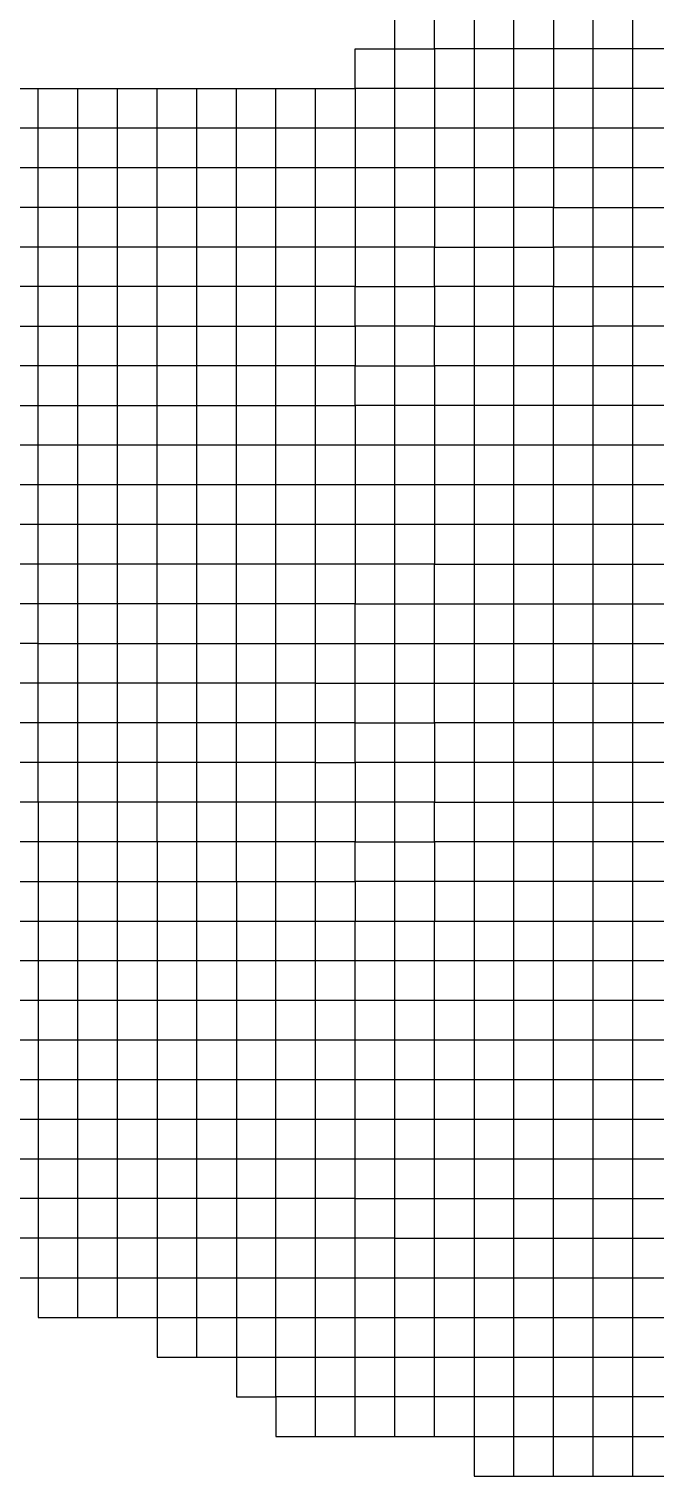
# Model space of a CAD drawing. Header units: millimetres. Extents: x 0 to 841, y 0 to 594.
# Drawn here: x 748.136 to 750.09, y 102.692 to 107.209 of the extents above; entities that cross this region are included whole.
import ezdxf
from ezdxf.enums import TextEntityAlignment as Align

# ---------------------------------------------------------------- set-up
doc = ezdxf.new("R2010")
doc.units = ezdxf.units.MM
doc.layers.add('TEXT', color=255, linetype='Continuous')
doc.styles.add('ECL', font='SIMFANG_2312.TTF', dxfattribs={"width": 0.7, "height": 3})

# ---------------------------------------------------------------- blocks, each defined once
blk = doc.blocks.new('*U34')
at = {"color": 15, "linetype": 'Continuous'}
for points in [[(-26.2515, -4.337), (-26.103, -4.337), (-25.9545, -4.337), (-25.806, -4.337), (-25.6575, -4.337), (-25.509, -4.337), (-25.3605, -4.337), (-25.212, -4.337), (-25.0635, -4.337), (-24.915, -4.337), (-24.7665, -4.337), (-24.618, -4.337), (-24.618, -4.1885), (-24.4695, -4.1885), (-24.321, -4.1885), (-24.1725, -4.1885), (-24.024, -4.1885), (-23.8755, -4.1885), (-23.727, -4.1885)], [(-26.2515, -5.228), (-26.103, -5.228), (-26.103, -5.3765), (-25.9545, -5.3765), (-25.806, -5.3765), (-25.6575, -5.3765), (-25.6575, -5.525), (-25.509, -5.525), (-25.3605, -5.525), (-25.3605, -5.6735), (-25.212, -5.6735), (-25.212, -5.822), (-25.0635, -5.822), (-24.915, -5.822), (-24.7665, -5.822), (-24.618, -5.822), (-24.4695, -5.822), (-24.321, -5.822), (-24.1725, -5.822), (-24.024, -5.822), (-23.8755, -5.822), (-23.727, -5.822)], [(-25.0635, -3.2975), (-25.212, -3.2975), (-25.3605, -3.2975), (-25.509, -3.2975), (-25.6575, -3.2975), (-25.806, -3.2975), (-25.9545, -3.2975), (-26.103, -3.2975), (-26.2515, -3.2975)], [(-24.915, -3.446), (-25.0635, -3.446), (-25.212, -3.446), (-25.3605, -3.446), (-25.509, -3.446), (-25.6575, -3.446), (-25.806, -3.446), (-25.9545, -3.446), (-26.103, -3.446), (-26.2515, -3.446)], [(-26.2515, -4.1885), (-26.103, -4.1885), (-25.9545, -4.1885), (-25.806, -4.1885), (-25.6575, -4.1885), (-25.509, -4.1885), (-25.3605, -4.1885), (-25.212, -4.1885), (-25.0635, -4.1885), (-24.915, -4.1885), (-24.7665, -4.1885), (-24.618, -4.1885), (-24.618, -4.04), (-24.4695, -4.04), (-24.321, -4.04), (-24.1725, -4.04), (-24.024, -4.04), (-23.8755, -4.04), (-23.727, -4.04)], [(-25.0635, -5.822), (-25.0635, -5.6735), (-25.0635, -5.525), (-25.0635, -5.3765), (-25.0635, -5.228), (-25.0635, -5.0795), (-25.0635, -4.931), (-25.0635, -4.7825), (-25.0635, -4.634), (-25.0635, -4.4855), (-25.0635, -4.337), (-25.0635, -4.1885), (-25.0635, -4.04), (-25.0635, -3.8915)], [(-24.915, -5.822), (-24.915, -5.6735), (-24.915, -5.525), (-24.915, -5.3765), (-24.915, -5.228), (-24.915, -5.0795), (-24.915, -4.931), (-24.915, -4.7825), (-24.915, -4.634), (-24.915, -4.4855), (-24.915, -4.337), (-24.915, -4.1885), (-24.915, -4.04), (-24.915, -3.8915)]]:
    blk.add_lwpolyline(points, dxfattribs=at)
at = {"color": 22, "linetype": 'Continuous'}
for points in [[(-24.915, -3.5945), (-25.0635, -3.5945), (-25.212, -3.5945), (-25.3605, -3.5945), (-25.509, -3.5945), (-25.6575, -3.5945), (-25.806, -3.5945), (-25.9545, -3.5945), (-26.103, -3.5945), (-26.2515, -3.5945)], [(-26.2515, -4.634), (-26.103, -4.634), (-25.9545, -4.634), (-25.806, -4.634), (-25.6575, -4.634), (-25.509, -4.634), (-25.3605, -4.634), (-25.212, -4.634), (-25.0635, -4.634), (-24.915, -4.634), (-24.7665, -4.634), (-24.618, -4.634), (-24.618, -4.4855), (-24.4695, -4.4855), (-24.321, -4.4855), (-24.1725, -4.4855), (-24.024, -4.4855), (-23.8755, -4.4855), (-23.727, -4.4855)], [(-26.2515, -4.4855), (-26.103, -4.4855), (-25.9545, -4.4855), (-25.806, -4.4855), (-25.6575, -4.4855), (-25.509, -4.4855), (-25.3605, -4.4855), (-25.212, -4.4855), (-25.0635, -4.4855), (-24.915, -4.4855), (-24.7665, -4.4855), (-24.618, -4.4855), (-24.618, -4.337), (-24.4695, -4.337), (-24.321, -4.337), (-24.1725, -4.337), (-24.024, -4.337), (-23.8755, -4.337), (-23.727, -4.337)], [(-23.8755, -4.931), (-23.727, -4.931)], [(-26.103, -3.446), (-26.103, -3.5945), (-26.103, -3.743), (-26.103, -3.8915), (-26.103, -4.04), (-26.103, -4.1885), (-26.103, -4.337), (-26.103, -4.4855), (-26.103, -4.634), (-26.103, -4.7825), (-26.103, -4.931), (-26.103, -5.0795), (-26.103, -5.228), (-25.9545, -5.228), (-25.806, -5.228), (-25.6575, -5.228), (-25.509, -5.228), (-25.3605, -5.228), (-25.212, -5.228), (-25.0635, -5.228), (-24.915, -5.228), (-24.7665, -5.228), (-24.618, -5.228), (-24.618, -5.0795), (-24.4695, -5.0795), (-24.321, -5.0795), (-24.1725, -5.0795), (-24.024, -5.0795), (-23.8755, -5.0795)], [(-24.024, -5.9705), (-24.024, -5.822), (-24.024, -5.6735), (-24.024, -5.525), (-24.024, -5.3765), (-24.024, -5.228), (-24.024, -5.0795), (-24.024, -4.931), (-24.024, -4.7825), (-24.024, -4.634), (-24.024, -4.4855), (-24.024, -4.337), (-24.024, -4.1885)]]:
    blk.add_lwpolyline(points, dxfattribs=at)
at = {"color": 34, "linetype": 'Continuous'}
for points in [[(-25.0635, -3.0005), (-25.212, -3.0005), (-25.3605, -3.0005), (-25.509, -3.0005), (-25.6575, -3.0005), (-25.806, -3.0005), (-25.9545, -3.0005), (-26.103, -3.0005), (-26.2515, -3.0005)], [(-24.1725, -0.476), (-24.1725, -0.6245), (-24.321, -0.6245), (-24.4695, -0.6245), (-24.618, -0.6245), (-24.618, -0.773), (-24.7665, -0.773), (-24.915, -0.773), (-24.915, -0.9215), (-25.0635, -0.9215), (-25.212, -0.9215), (-25.3605, -0.9215), (-25.509, -0.9215), (-25.6575, -0.9215), (-25.806, -0.9215), (-25.9545, -0.9215), (-26.103, -0.9215), (-26.2515, -0.9215)], [(-26.2515, -4.04), (-26.103, -4.04), (-25.9545, -4.04), (-25.806, -4.04), (-25.6575, -4.04), (-25.509, -4.04), (-25.3605, -4.04), (-25.212, -4.04), (-25.0635, -4.04), (-24.915, -4.04), (-24.7665, -4.04), (-24.618, -4.04), (-24.618, -3.8915), (-24.4695, -3.8915), (-24.321, -3.8915), (-24.1725, -3.8915), (-24.024, -3.8915), (-23.8755, -3.8915), (-23.727, -3.8915)]]:
    blk.add_lwpolyline(points, dxfattribs=at)
at = {"color": 77, "linetype": 'Continuous'}
for points in [[(-24.1725, -5.9705), (-24.1725, -5.822), (-24.1725, -5.6735), (-24.1725, -5.525), (-24.1725, -5.3765), (-24.1725, -5.228), (-24.1725, -5.0795), (-24.1725, -4.931), (-24.1725, -4.7825), (-24.1725, -4.634), (-24.1725, -4.4855), (-24.1725, -4.337), (-24.1725, -4.1885), (-24.1725, -4.04), (-24.1725, -3.8915), (-24.1725, -3.743), (-24.1725, -3.5945), (-24.1725, -3.446), (-24.1725, -3.2975), (-24.1725, -3.149), (-24.1725, -3.0005), (-24.1725, -2.852), (-24.1725, -2.7035), (-24.1725, -2.555), (-24.1725, -2.4065), (-24.1725, -2.258), (-24.1725, -2.1095), (-24.1725, -1.961), (-24.1725, -1.8125), (-24.1725, -1.664), (-24.024, -1.664), (-24.024, -1.5155), (-24.024, -1.367), (-24.024, -1.2185), (-24.024, -1.07), (-24.024, -0.9215), (-24.024, -0.773), (-24.024, -0.6245), (-24.024, -0.476)], [(-23.8755, -5.3765), (-23.8755, -5.228), (-23.8755, -5.0795), (-23.8755, -4.931), (-23.8755, -4.7825), (-23.8755, -4.634), (-23.8755, -4.4855), (-23.8755, -4.337), (-23.8755, -4.1885), (-23.8755, -4.04), (-23.8755, -3.8915), (-23.8755, -3.743), (-23.8755, -3.5945), (-23.8755, -3.446), (-23.8755, -3.2975), (-23.8755, -3.149), (-23.8755, -3.0005), (-23.8755, -2.852), (-23.8755, -2.7035), (-23.8755, -2.555), (-23.8755, -2.4065), (-23.8755, -2.258), (-23.8755, -2.1095), (-23.8755, -1.961), (-23.8755, -1.8125), (-23.8755, -1.664), (-23.8755, -1.5155), (-23.8755, -1.367), (-23.8755, -1.2185), (-23.8755, -1.07), (-23.8755, -0.9215), (-23.8755, -0.773), (-23.8755, -0.6245), (-23.8755, -0.476)]]:
    blk.add_lwpolyline(points, dxfattribs=at)
at = {"color": 97, "linetype": 'Continuous'}
blk.add_lwpolyline([(-24.321, -5.3765), (-24.321, -5.228), (-24.321, -5.0795), (-24.321, -4.931), (-24.321, -4.7825), (-24.321, -4.634), (-24.321, -4.4855), (-24.321, -4.337), (-24.321, -4.1885), (-24.321, -4.04), (-24.321, -3.8915), (-24.321, -3.743), (-24.321, -3.5945), (-24.321, -3.446), (-24.321, -3.2975), (-24.321, -3.149), (-24.321, -3.0005), (-24.321, -2.852), (-24.321, -2.7035), (-24.321, -2.555), (-24.321, -2.4065), (-24.321, -2.258), (-24.321, -2.1095), (-24.321, -1.961), (-24.321, -1.8125), (-24.321, -1.664), (-24.321, -1.5155), (-24.321, -1.367), (-24.321, -1.2185), (-24.321, -1.07), (-24.321, -0.9215), (-24.321, -0.773), (-24.321, -0.6245), (-24.321, -0.476)], dxfattribs=at)
at = {"color": 47, "linetype": 'Continuous'}
blk.add_lwpolyline([(-24.4695, -0.476), (-24.4695, -0.6245), (-24.4695, -0.773), (-24.4695, -0.9215), (-24.4695, -1.07), (-24.4695, -1.2185), (-24.4695, -1.367), (-24.4695, -1.5155), (-24.4695, -1.664), (-24.4695, -1.8125), (-24.4695, -1.961), (-24.4695, -2.1095), (-24.4695, -2.258), (-24.4695, -2.4065), (-24.4695, -2.555), (-24.4695, -2.7035), (-24.4695, -2.852), (-24.4695, -3.0005), (-24.4695, -3.149), (-24.4695, -3.2975), (-24.4695, -3.446), (-24.4695, -3.5945), (-24.4695, -3.743), (-24.4695, -3.8915), (-24.4695, -4.04), (-24.4695, -4.1885), (-24.4695, -4.337), (-24.4695, -4.4855), (-24.4695, -4.634), (-24.4695, -4.7825), (-24.4695, -4.931), (-24.4695, -5.0795), (-24.4695, -5.228), (-24.4695, -5.3765), (-24.4695, -5.525), (-24.4695, -5.6735), (-24.4695, -5.822), (-24.4695, -5.9705), (-24.321, -5.9705), (-24.1725, -5.9705), (-24.024, -5.9705), (-23.8755, -5.9705), (-23.727, -5.9705)], dxfattribs=at)
at = {"color": 87, "linetype": 'Continuous'}
blk.add_lwpolyline([(-24.7665, -5.822), (-24.7665, -5.6735), (-24.7665, -5.525), (-24.7665, -5.3765), (-24.7665, -5.228), (-24.7665, -5.0795), (-24.7665, -4.931), (-24.7665, -4.7825), (-24.7665, -4.634), (-24.7665, -4.4855), (-24.7665, -4.337), (-24.7665, -4.1885), (-24.7665, -4.04), (-24.7665, -3.8915), (-24.7665, -3.743), (-24.7665, -3.5945), (-24.7665, -3.446), (-24.7665, -3.2975), (-24.7665, -3.149), (-24.7665, -3.0005), (-24.7665, -2.852), (-24.7665, -2.7035), (-24.7665, -2.555), (-24.7665, -2.4065), (-24.7665, -2.258), (-24.7665, -2.1095), (-24.7665, -1.961), (-24.7665, -1.8125), (-24.7665, -1.664), (-24.7665, -1.5155), (-24.7665, -1.367), (-24.7665, -1.2185), (-24.7665, -1.07), (-24.7665, -0.9215), (-24.7665, -0.773), (-24.7665, -0.6245), (-24.7665, -0.476)], dxfattribs=at)
at = {"color": 57, "linetype": 'Continuous'}
for points in [[(-23.727, -0.6245), (-23.8755, -0.6245), (-24.024, -0.6245), (-24.1725, -0.6245), (-24.1725, -0.773), (-24.321, -0.773), (-24.4695, -0.773), (-24.618, -0.773), (-24.618, -0.9215), (-24.7665, -0.9215), (-24.915, -0.9215), (-24.915, -1.07), (-25.0635, -1.07), (-25.212, -1.07), (-25.3605, -1.07), (-25.509, -1.07), (-25.6575, -1.07), (-25.806, -1.07), (-25.9545, -1.07), (-26.103, -1.07), (-26.2515, -1.07)], [(-24.915, -0.773), (-24.915, -0.6245), (-24.7665, -0.6245), (-24.618, -0.6245), (-24.618, -0.476)]]:
    blk.add_lwpolyline(points, dxfattribs=at)
at = {"color": 91, "linetype": 'Continuous'}
blk.add_lwpolyline([(-28.479, -0.773), (-24.915, -0.773)], dxfattribs=at)
at = {"color": 94, "linetype": 'Continuous'}
for points in [[(-23.727, -0.773), (-23.8755, -0.773), (-24.024, -0.773), (-24.1725, -0.773), (-24.1725, -0.9215), (-24.321, -0.9215), (-24.4695, -0.9215), (-24.618, -0.9215), (-24.618, -1.07), (-24.7665, -1.07), (-24.915, -1.07), (-24.915, -1.2185), (-25.0635, -1.2185), (-25.212, -1.2185), (-25.3605, -1.2185), (-25.509, -1.2185), (-25.6575, -1.2185), (-25.806, -1.2185), (-25.9545, -1.2185), (-26.103, -1.2185), (-26.2515, -1.2185)], [(-23.727, -0.9215), (-23.8755, -0.9215), (-24.024, -0.9215), (-24.1725, -0.9215), (-24.1725, -1.07), (-24.321, -1.07), (-24.4695, -1.07), (-24.618, -1.07), (-24.618, -1.2185), (-24.7665, -1.2185), (-24.915, -1.2185), (-24.915, -1.367), (-25.0635, -1.367), (-25.212, -1.367), (-25.3605, -1.367), (-25.509, -1.367), (-25.6575, -1.367), (-25.806, -1.367), (-25.9545, -1.367), (-26.103, -1.367), (-26.2515, -1.367)], [(-26.2515, -1.664), (-26.103, -1.664), (-25.9545, -1.664), (-25.806, -1.664), (-25.6575, -1.664), (-25.509, -1.664), (-25.3605, -1.664), (-25.212, -1.664), (-25.0635, -1.664), (-24.915, -1.664), (-24.915, -1.5155), (-24.7665, -1.5155), (-24.618, -1.5155), (-24.618, -1.367), (-24.4695, -1.367), (-24.321, -1.367), (-24.1725, -1.367), (-24.1725, -1.2185), (-24.024, -1.2185), (-23.8755, -1.2185), (-23.727, -1.2185)], [(-23.727, -1.07), (-23.8755, -1.07), (-24.024, -1.07), (-24.1725, -1.07), (-24.1725, -1.2185), (-24.321, -1.2185), (-24.4695, -1.2185), (-24.618, -1.2185), (-24.618, -1.367), (-24.7665, -1.367), (-24.915, -1.367), (-24.915, -1.5155), (-25.0635, -1.5155), (-25.212, -1.5155), (-25.3605, -1.5155), (-25.509, -1.5155), (-25.6575, -1.5155), (-25.806, -1.5155), (-25.9545, -1.5155), (-26.103, -1.5155), (-26.2515, -1.5155)], [(-23.727, -1.367), (-23.8755, -1.367), (-24.024, -1.367), (-24.1725, -1.367), (-24.1725, -1.5155), (-24.321, -1.5155), (-24.4695, -1.5155), (-24.618, -1.5155), (-24.618, -1.664), (-24.7665, -1.664), (-24.915, -1.664), (-24.915, -1.8125), (-25.0635, -1.8125), (-25.212, -1.8125), (-25.3605, -1.8125), (-25.509, -1.8125), (-25.6575, -1.8125), (-25.806, -1.8125), (-25.9545, -1.8125), (-26.103, -1.8125), (-26.2515, -1.8125)], [(-23.727, -1.8125), (-23.8755, -1.8125), (-24.024, -1.8125), (-24.1725, -1.8125), (-24.321, -1.8125), (-24.4695, -1.8125), (-24.618, -1.8125), (-24.618, -1.961), (-24.7665, -1.961), (-24.915, -1.961), (-24.915, -2.1095), (-25.0635, -2.1095), (-25.212, -2.1095), (-25.3605, -2.1095), (-25.509, -2.1095), (-25.6575, -2.1095), (-25.806, -2.1095), (-25.9545, -2.1095), (-26.103, -2.1095), (-26.2515, -2.1095)], [(-23.727, -1.961), (-23.8755, -1.961), (-24.024, -1.961), (-24.1725, -1.961), (-24.321, -1.961), (-24.4695, -1.961), (-24.618, -1.961), (-24.618, -2.1095), (-24.7665, -2.1095), (-24.915, -2.1095), (-24.915, -2.258), (-25.0635, -2.258), (-25.212, -2.258), (-25.3605, -2.258), (-25.509, -2.258), (-25.6575, -2.258), (-25.806, -2.258), (-25.9545, -2.258), (-26.103, -2.258), (-26.2515, -2.258)]]:
    blk.add_lwpolyline(points, dxfattribs=at)
at = {"color": 37, "linetype": 'Continuous'}
blk.add_lwpolyline([(-26.2515, -4.7825), (-26.103, -4.7825), (-25.9545, -4.7825), (-25.806, -4.7825), (-25.6575, -4.7825), (-25.509, -4.7825), (-25.3605, -4.7825), (-25.212, -4.7825), (-25.0635, -4.7825), (-24.915, -4.7825), (-24.7665, -4.7825), (-24.618, -4.7825), (-24.618, -4.634), (-24.4695, -4.634), (-24.321, -4.634), (-24.1725, -4.634), (-24.024, -4.634), (-23.8755, -4.634), (-23.727, -4.634), (-23.5785, -4.634)], dxfattribs=at)
at = {"color": 92, "linetype": 'Continuous'}
for points in [[(-26.103, -2.852), (-25.9545, -2.852), (-25.806, -2.852), (-25.6575, -2.852), (-25.509, -2.852), (-25.3605, -2.852), (-25.212, -2.852), (-25.0635, -2.852), (-24.915, -2.852), (-24.915, -2.7035), (-24.7665, -2.7035), (-24.618, -2.7035), (-24.618, -2.555), (-24.4695, -2.555), (-24.321, -2.555), (-24.1725, -2.555), (-24.024, -2.555), (-23.8755, -2.555), (-23.727, -2.555)], [(-25.0635, -3.0005), (-24.915, -3.0005), (-24.915, -2.852), (-24.7665, -2.852), (-24.618, -2.852), (-24.618, -2.7035), (-24.4695, -2.7035), (-24.321, -2.7035), (-24.1725, -2.7035), (-24.024, -2.7035), (-23.8755, -2.7035), (-23.727, -2.7035)], [(-25.0635, -3.2975), (-24.915, -3.2975), (-24.915, -3.149), (-24.7665, -3.149), (-24.618, -3.149), (-24.618, -3.0005), (-24.4695, -3.0005), (-24.321, -3.0005), (-24.1725, -3.0005), (-24.024, -3.0005), (-23.8755, -3.0005), (-23.727, -3.0005)], [(-24.915, -3.149), (-24.915, -3.0005), (-24.7665, -3.0005), (-24.618, -3.0005), (-24.618, -2.852), (-24.4695, -2.852), (-24.321, -2.852), (-24.1725, -2.852), (-24.024, -2.852), (-23.8755, -2.852), (-23.727, -2.852)], [(-23.727, -2.1095), (-23.8755, -2.1095), (-24.024, -2.1095), (-24.1725, -2.1095), (-24.321, -2.1095), (-24.4695, -2.1095), (-24.618, -2.1095), (-24.618, -2.258), (-24.7665, -2.258), (-24.915, -2.258), (-24.915, -2.4065), (-25.0635, -2.4065), (-25.212, -2.4065), (-25.3605, -2.4065), (-25.509, -2.4065), (-25.6575, -2.4065), (-25.806, -2.4065), (-25.9545, -2.4065), (-26.103, -2.4065), (-26.2515, -2.4065)], [(-23.727, -2.258), (-23.8755, -2.258), (-24.024, -2.258), (-24.1725, -2.258), (-24.321, -2.258), (-24.4695, -2.258), (-24.618, -2.258), (-24.618, -2.4065), (-24.7665, -2.4065), (-24.915, -2.4065), (-24.915, -2.555), (-25.0635, -2.555), (-25.212, -2.555), (-25.3605, -2.555), (-25.509, -2.555), (-25.6575, -2.555), (-25.806, -2.555), (-25.9545, -2.555), (-26.103, -2.555), (-26.2515, -2.555)], [(-23.727, -2.4065), (-23.8755, -2.4065), (-24.024, -2.4065), (-24.1725, -2.4065), (-24.321, -2.4065), (-24.4695, -2.4065), (-24.618, -2.4065), (-24.618, -2.555), (-24.7665, -2.555), (-24.915, -2.555), (-24.915, -2.7035), (-25.0635, -2.7035), (-25.212, -2.7035), (-25.3605, -2.7035), (-25.509, -2.7035), (-25.6575, -2.7035), (-25.806, -2.7035), (-25.9545, -2.7035), (-26.103, -2.7035), (-26.2515, -2.7035)], [(-23.727, -3.149), (-23.8755, -3.149), (-24.024, -3.149), (-24.1725, -3.149), (-24.321, -3.149), (-24.4695, -3.149), (-24.618, -3.149), (-24.618, -3.2975), (-24.7665, -3.2975), (-24.915, -3.2975), (-24.915, -3.446)], [(-24.915, -3.743), (-24.915, -3.5945), (-24.7665, -3.5945), (-24.618, -3.5945), (-24.618, -3.446), (-24.4695, -3.446), (-24.321, -3.446), (-24.1725, -3.446), (-24.024, -3.446), (-23.8755, -3.446), (-23.727, -3.446)], [(-23.727, -3.2975), (-23.8755, -3.2975), (-24.024, -3.2975), (-24.1725, -3.2975), (-24.321, -3.2975), (-24.4695, -3.2975), (-24.618, -3.2975), (-24.618, -3.446), (-24.7665, -3.446), (-24.915, -3.446), (-24.915, -3.5945)]]:
    blk.add_lwpolyline(points, dxfattribs=at)
at = {"color": 82, "linetype": 'Continuous'}
for points in [[(-26.103, -3.446), (-26.103, -3.2975), (-26.103, -3.149), (-26.103, -3.0005), (-26.103, -2.852), (-26.103, -2.7035), (-26.103, -2.555), (-26.103, -2.4065), (-26.103, -2.258), (-26.103, -2.1095), (-26.103, -1.961), (-26.103, -1.8125), (-26.103, -1.664), (-26.103, -1.5155), (-26.103, -1.367), (-26.103, -1.2185), (-26.103, -1.07), (-26.103, -0.9215), (-26.103, -0.773)], [(-25.9545, -3.446), (-25.9545, -3.2975), (-25.9545, -3.149), (-25.9545, -3.0005), (-25.9545, -2.852), (-25.9545, -2.7035), (-25.9545, -2.555), (-25.9545, -2.4065), (-25.9545, -2.258), (-25.9545, -2.1095), (-25.9545, -1.961), (-25.9545, -1.8125), (-25.9545, -1.664), (-25.9545, -1.5155), (-25.9545, -1.367), (-25.9545, -1.2185), (-25.9545, -1.07), (-25.9545, -0.9215), (-25.9545, -0.773)], [(-25.806, -3.446), (-25.806, -3.2975), (-25.806, -3.149), (-25.806, -3.0005), (-25.806, -2.852), (-25.806, -2.7035), (-25.806, -2.555), (-25.806, -2.4065), (-25.806, -2.258), (-25.806, -2.1095), (-25.806, -1.961), (-25.806, -1.8125), (-25.806, -1.664), (-25.806, -1.5155), (-25.806, -1.367), (-25.806, -1.2185), (-25.806, -1.07), (-25.806, -0.9215), (-25.806, -0.773)], [(-25.6575, -3.5945), (-25.6575, -3.446), (-25.6575, -3.2975), (-25.6575, -3.149), (-25.6575, -3.0005), (-25.6575, -2.852), (-25.6575, -2.7035), (-25.6575, -2.555), (-25.6575, -2.4065), (-25.6575, -2.258), (-25.6575, -2.1095), (-25.6575, -1.961), (-25.6575, -1.8125), (-25.6575, -1.664), (-25.6575, -1.5155), (-25.6575, -1.367), (-25.6575, -1.2185), (-25.6575, -1.07), (-25.6575, -0.9215), (-25.6575, -0.773)], [(-25.509, -3.5945), (-25.509, -3.446), (-25.509, -3.2975), (-25.509, -3.149), (-25.509, -3.0005), (-25.509, -2.852), (-25.509, -2.7035), (-25.509, -2.555), (-25.509, -2.4065), (-25.509, -2.258), (-25.509, -2.1095), (-25.509, -1.961), (-25.509, -1.8125), (-25.509, -1.664), (-25.509, -1.5155), (-25.509, -1.367), (-25.509, -1.2185), (-25.509, -1.07), (-25.509, -0.9215), (-25.509, -0.773)], [(-25.3605, -3.743), (-25.3605, -3.5945), (-25.3605, -3.446), (-25.3605, -3.2975), (-25.3605, -3.149), (-25.3605, -3.0005), (-25.3605, -2.852), (-25.3605, -2.7035), (-25.3605, -2.555), (-25.3605, -2.4065), (-25.3605, -2.258), (-25.3605, -2.1095), (-25.3605, -1.961), (-25.3605, -1.8125), (-25.3605, -1.664), (-25.3605, -1.5155), (-25.3605, -1.367), (-25.3605, -1.2185), (-25.3605, -1.07), (-25.3605, -0.9215), (-25.3605, -0.773)], [(-25.212, -3.743), (-25.212, -3.5945), (-25.212, -3.446), (-25.212, -3.2975), (-25.212, -3.149), (-25.212, -3.0005), (-25.212, -2.852), (-25.212, -2.7035), (-25.212, -2.555), (-25.212, -2.4065), (-25.212, -2.258), (-25.212, -2.1095), (-25.212, -1.961), (-25.212, -1.8125), (-25.212, -1.664), (-25.212, -1.5155), (-25.212, -1.367), (-25.212, -1.2185), (-25.212, -1.07), (-25.212, -0.9215), (-25.212, -0.773)], [(-24.024, -4.1885), (-24.024, -4.04), (-24.024, -3.8915), (-24.024, -3.743), (-24.024, -3.5945), (-24.024, -3.446), (-24.024, -3.2975), (-24.024, -3.149), (-24.024, -3.0005), (-24.024, -2.852), (-24.024, -2.7035), (-24.024, -2.555), (-24.024, -2.4065), (-24.024, -2.258), (-24.024, -2.1095), (-24.024, -1.961), (-24.024, -1.8125), (-24.024, -1.664)]]:
    blk.add_lwpolyline(points, dxfattribs=at)
at = {"color": 84, "linetype": 'Continuous'}
for points in [[(-25.0635, -3.8915), (-25.0635, -3.743), (-25.0635, -3.5945), (-25.0635, -3.446), (-25.0635, -3.2975), (-25.0635, -3.149), (-25.0635, -3.0005), (-25.0635, -2.852), (-25.0635, -2.7035), (-25.0635, -2.555), (-25.0635, -2.4065), (-25.0635, -2.258), (-25.0635, -2.1095), (-25.0635, -1.961), (-25.0635, -1.8125), (-25.0635, -1.664), (-25.0635, -1.5155), (-25.0635, -1.367), (-25.0635, -1.2185), (-25.0635, -1.07), (-25.0635, -0.9215), (-25.0635, -0.773)], [(-23.727, -1.664), (-23.8755, -1.664), (-24.024, -1.664)], [(-23.727, -3.5945), (-23.8755, -3.5945), (-24.024, -3.5945), (-24.1725, -3.5945), (-24.321, -3.5945), (-24.4695, -3.5945), (-24.618, -3.5945), (-24.618, -3.743), (-24.7665, -3.743), (-24.915, -3.743), (-24.915, -3.8915)], [(-23.727, -3.743), (-23.8755, -3.743), (-24.024, -3.743), (-24.1725, -3.743), (-24.321, -3.743), (-24.4695, -3.743), (-24.618, -3.743), (-24.618, -3.8915)]]:
    blk.add_lwpolyline(points, dxfattribs=at)
at = {"color": 64, "linetype": 'Continuous'}
blk.add_lwpolyline([(-26.2515, -1.961), (-26.103, -1.961), (-25.9545, -1.961), (-25.806, -1.961), (-25.6575, -1.961), (-25.509, -1.961), (-25.3605, -1.961), (-25.212, -1.961), (-25.0635, -1.961), (-24.915, -1.961), (-24.915, -1.8125), (-24.7665, -1.8125), (-24.618, -1.8125), (-24.618, -1.664), (-24.4695, -1.664), (-24.321, -1.664), (-24.1725, -1.664), (-24.1725, -1.5155), (-24.024, -1.5155), (-23.8755, -1.5155), (-23.727, -1.5155)], dxfattribs=at)
at = {"color": 13, "linetype": 'Continuous'}
for points in [[(-26.103, -2.852), (-26.2515, -2.852)], [(-25.9545, -5.3765), (-25.9545, -5.228), (-25.9545, -5.0795), (-25.9545, -4.931), (-25.9545, -4.7825), (-25.9545, -4.634), (-25.9545, -4.4855), (-25.9545, -4.337), (-25.9545, -4.1885), (-25.9545, -4.04), (-25.9545, -3.8915), (-25.9545, -3.743), (-25.9545, -3.5945), (-25.9545, -3.446)], [(-25.806, -5.3765), (-25.806, -5.228), (-25.806, -5.0795), (-25.806, -4.931), (-25.806, -4.7825), (-25.806, -4.634), (-25.806, -4.4855), (-25.806, -4.337), (-25.806, -4.1885), (-25.806, -4.04), (-25.806, -3.8915), (-25.806, -3.743), (-25.806, -3.5945), (-25.806, -3.446)], [(-23.727, -5.6735), (-23.8755, -5.6735), (-24.024, -5.6735), (-24.1725, -5.6735), (-24.321, -5.6735), (-24.4695, -5.6735), (-24.618, -5.6735), (-24.618, -5.525), (-24.4695, -5.525), (-24.321, -5.525), (-24.1725, -5.525), (-24.024, -5.525), (-23.8755, -5.525), (-23.727, -5.525)], [(-25.6575, -3.5945), (-25.6575, -3.743), (-25.6575, -3.8915), (-25.6575, -4.04), (-25.6575, -4.1885), (-25.6575, -4.337), (-25.6575, -4.4855), (-25.6575, -4.634), (-25.6575, -4.7825), (-25.6575, -4.931), (-25.6575, -5.0795), (-25.6575, -5.228), (-25.6575, -5.3765), (-25.509, -5.3765), (-25.3605, -5.3765), (-25.212, -5.3765), (-25.0635, -5.3765), (-24.915, -5.3765), (-24.7665, -5.3765), (-24.618, -5.3765), (-24.618, -5.228), (-24.4695, -5.228), (-24.321, -5.228), (-24.1725, -5.228), (-24.024, -5.228), (-23.8755, -5.228), (-23.727, -5.228)], [(-25.509, -5.525), (-25.509, -5.3765), (-25.509, -5.228), (-25.509, -5.0795), (-25.509, -4.931), (-25.509, -4.7825), (-25.509, -4.634), (-25.509, -4.4855), (-25.509, -4.337), (-25.509, -4.1885), (-25.509, -4.04), (-25.509, -3.8915), (-25.509, -3.743), (-25.509, -3.5945)], [(-26.2515, -3.743), (-26.103, -3.743), (-25.9545, -3.743), (-25.806, -3.743), (-25.6575, -3.743), (-25.509, -3.743), (-25.3605, -3.743), (-25.212, -3.743), (-25.0635, -3.743), (-24.915, -3.743)], [(-25.3605, -3.743), (-25.3605, -3.8915), (-25.3605, -4.04), (-25.3605, -4.1885), (-25.3605, -4.337), (-25.3605, -4.4855), (-25.3605, -4.634), (-25.3605, -4.7825), (-25.3605, -4.931), (-25.3605, -5.0795), (-25.3605, -5.228), (-25.3605, -5.3765), (-25.3605, -5.525), (-25.212, -5.525), (-25.0635, -5.525), (-24.915, -5.525), (-24.7665, -5.525), (-24.618, -5.525), (-24.618, -5.3765), (-24.4695, -5.3765), (-24.321, -5.3765), (-24.1725, -5.3765), (-24.024, -5.3765), (-23.8755, -5.3765), (-23.727, -5.3765)], [(-24.618, -5.822), (-24.618, -5.6735), (-24.7665, -5.6735), (-24.915, -5.6735), (-25.0635, -5.6735), (-25.212, -5.6735), (-25.212, -5.525), (-25.212, -5.3765), (-25.212, -5.228), (-25.212, -5.0795), (-25.212, -4.931), (-25.212, -4.7825), (-25.212, -4.634), (-25.212, -4.4855), (-25.212, -4.337), (-25.212, -4.1885), (-25.212, -4.04), (-25.212, -3.8915), (-25.212, -3.743)], [(-26.2515, -3.8915), (-26.103, -3.8915), (-25.9545, -3.8915), (-25.806, -3.8915), (-25.6575, -3.8915), (-25.509, -3.8915), (-25.3605, -3.8915), (-25.212, -3.8915), (-25.0635, -3.8915), (-24.915, -3.8915), (-24.7665, -3.8915), (-24.618, -3.8915)], [(-24.915, -4.931), (-25.0635, -4.931), (-25.212, -4.931), (-25.3605, -4.931), (-25.509, -4.931), (-25.6575, -4.931), (-25.806, -4.931), (-25.9545, -4.931), (-26.103, -4.931), (-26.2515, -4.931), (-26.4, -4.931), (-26.5485, -4.931), (-26.697, -4.931), (-26.697, -4.7825), (-26.697, -4.634), (-26.697, -4.4855), (-26.697, -4.337)], [(-24.7665, -5.0795), (-24.915, -5.0795), (-25.0635, -5.0795), (-25.212, -5.0795), (-25.3605, -5.0795), (-25.509, -5.0795), (-25.6575, -5.0795), (-25.806, -5.0795), (-25.9545, -5.0795), (-26.103, -5.0795), (-26.2515, -5.0795), (-26.4, -5.0795), (-26.4, -4.931), (-26.4, -4.7825), (-26.4, -4.634), (-26.4, -4.4855), (-26.4, -4.337)], [(-23.8755, -5.0795), (-23.727, -5.0795)], [(-24.321, -5.9705), (-24.321, -5.822), (-24.321, -5.6735), (-24.321, -5.525), (-24.321, -5.3765)], [(-23.8755, -5.9705), (-23.8755, -5.822), (-23.8755, -5.6735), (-23.8755, -5.525), (-23.8755, -5.3765)]]:
    blk.add_lwpolyline(points, dxfattribs=at)
at = {"color": 25, "linetype": 'Continuous'}
blk.add_lwpolyline([(-24.915, -3.149), (-25.0635, -3.149), (-25.212, -3.149), (-25.3605, -3.149), (-25.509, -3.149), (-25.6575, -3.149), (-25.806, -3.149), (-25.9545, -3.149), (-26.103, -3.149), (-26.2515, -3.149)], dxfattribs=at)
at = {"color": 26, "linetype": 'Continuous'}
blk.add_lwpolyline([(-24.915, -4.931), (-24.7665, -4.931), (-24.618, -4.931), (-24.618, -4.7825), (-24.4695, -4.7825), (-24.321, -4.7825), (-24.1725, -4.7825), (-24.024, -4.7825), (-23.8755, -4.7825), (-23.727, -4.7825)], dxfattribs=at)
at = {"color": 19, "linetype": 'Continuous'}
blk.add_lwpolyline([(-24.7665, -5.0795), (-24.618, -5.0795), (-24.618, -4.931), (-24.4695, -4.931), (-24.321, -4.931), (-24.1725, -4.931), (-24.024, -4.931), (-23.8755, -4.931)], dxfattribs=at)
blk = doc.blocks.new('XXDAFRAM-CH-HENG-A1')
at = {"layer": 'TEXT', "xscale": 0.8333333333339397, "yscale": 0.8333333333334849, "zscale": 0.8333333333333334}
blk.add_blockref('*U34', (769.9168, 107.6677), dxfattribs=at)
at = {"linetype": 'Continuous', "style": 'ECL', "width": 0.7}
for tag, height, p in [('DESIGNSTATUS', 3.5, (818.8528, 76.5743)), ('DESIGNSTATUS', 3.5, (818.8528, 76.5743)), ('ENDESIGNSTATUS', 3.5, (818.8897, 70.8893)), ('ENDESIGNSTATUS', 3.5, (818.8897, 70.8893)), ('O', 4, (784.75, 63.4599)), ('G', 4, (821.75, 63.4599)), ('V', 4, (778.5833, 63.4599)), ('L', 4, (790.9167, 63.4599)), ('N', 4, (797.0833, 63.4599)), ('D', 4, (809.4167, 63.4599)), ('W', 4, (815.5833, 63.4599)), ('VEREN40', 4, (827.8219, 63.3019)), ('DWGNAME1', 5, (768.7623, 48.8062)), ('DWGENAME1', 5, (768.9787, 42.7067)), ('DWGNAME', 5, (768.7334, 42.4248)), ('DWGNAME2', 5, (769.1147, 35.2699)), ('DWGENAME', 5, (769.2391, 35.3086)), ('DWGENAME2', 5, (769.396, 28.8107)), ('DWGNO', 5, (758.8104, 15.1389)), ('VEREN40', 4, (825.7732, 15.2229))]:
    blk.add_attdef(tag, text='', height=height, dxfattribs=at).set_placement(p, align=Align.MIDDLE)
at = {"style": 'ECL', "width": 0.7, "flags": 1}
for p in [(697.3889, 48.2777), (697.3889, 40.2777), (697.3889, 32.2777), (697.3889, 24.2777)]:
    blk.add_attdef('DATE', text='', height=5, dxfattribs=at).set_placement(p, align=Align.MIDDLE)
for tag, p in [('SJ1', (666.5556, 44.2777)), ('JH', (666.5556, 36.2777)), ('SH1', (666.5556, 28.2777)), ('PZ', (666.5556, 20.2778)), ('BL', (666.5556, 10))]:
    blk.add_attdef(tag, p, '', height=5, dxfattribs=at)

msp = doc.modelspace()

# ---------------------------------------------------------------- block references
msp.add_blockref('XXDAFRAM-CH-HENG-A1', (0, 0))

doc.saveas('drawing.dxf')
